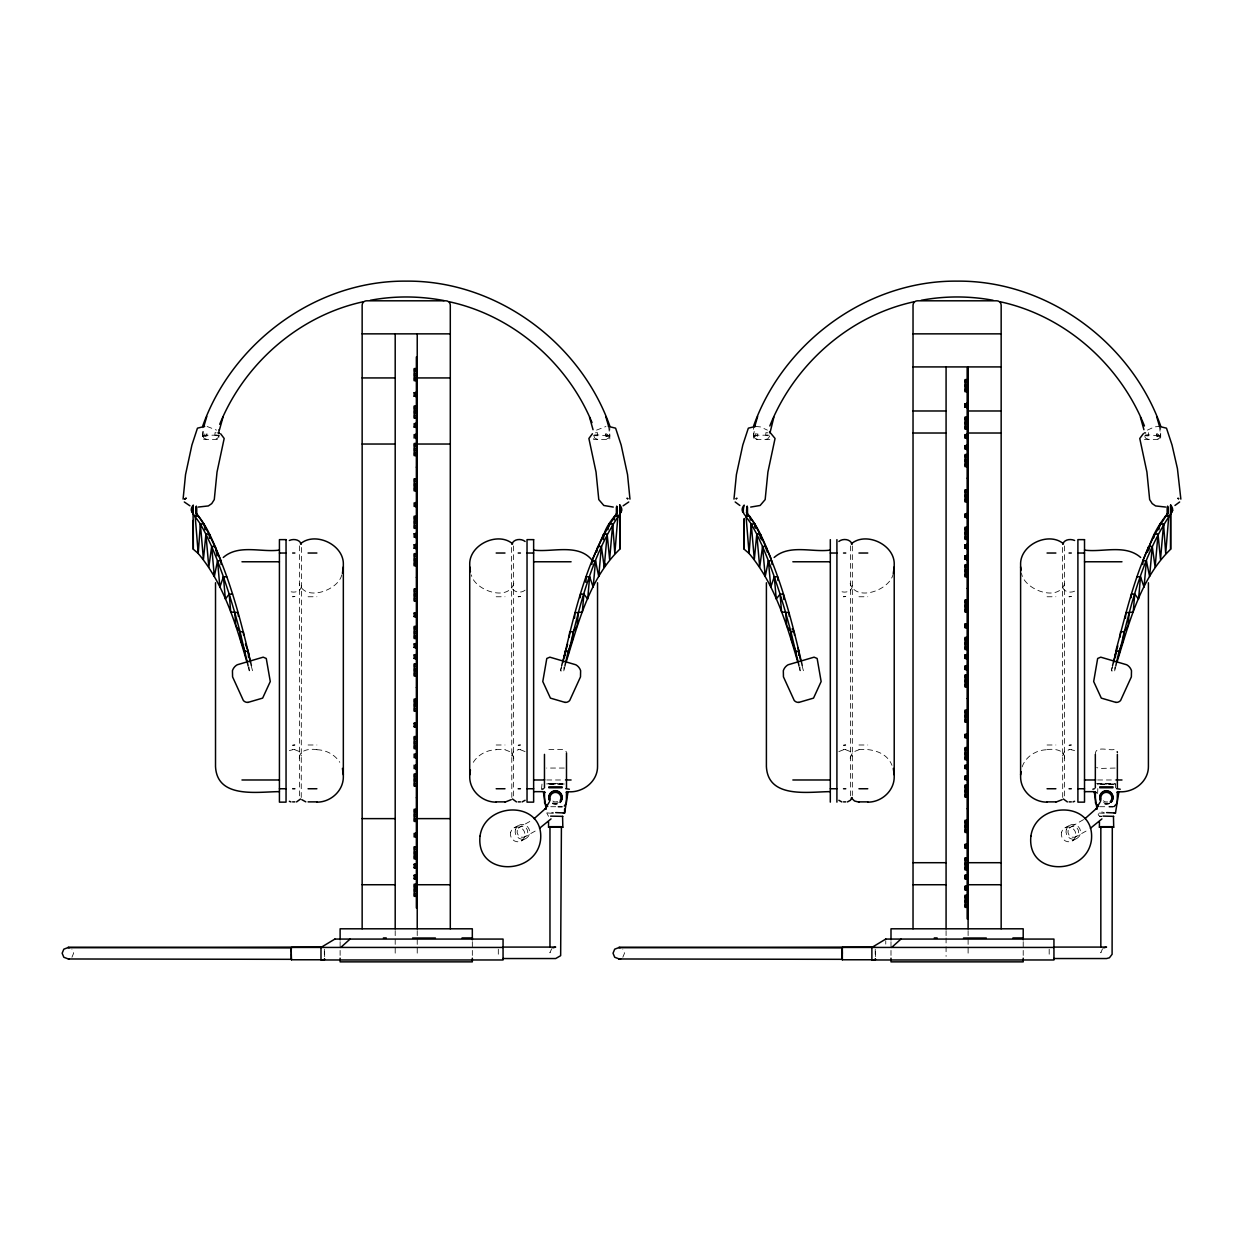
<?xml version="1.0" encoding="UTF-8"?>
<svg xmlns="http://www.w3.org/2000/svg" width="1243" height="1243" viewBox="0 0 1243 1243"><rect width="100%" height="100%" fill="white"/><g stroke="black" fill="none" stroke-linecap="round" stroke-linejoin="round"><path stroke-width="0.75" stroke-dasharray="5 3.75" d="M606.662 433.574L606.786 436.402M1157.544 433.574L1157.668 436.402M324.656 956.69L324.625 949.232M875.538 956.69L875.507 949.232M204.831 435.205L205.732 436.402L204.753 436.402L204.893 433.512L206.913 433.636L206.789 436.402M756.614 435.205L755.635 436.402L755.76 433.512L757.795 433.636L757.655 436.402M324.345 949.232L324.314 956.69M875.227 949.232L875.196 956.69M202.733 436.402L203.914 426.256M202.873 436.402L202.904 435.532M203.277 436.402L203.277 435.205M203.914 436.402L203.914 435.205M753.6 436.402L754.796 426.256M753.74 436.402L753.786 435.532M754.144 436.402L754.144 435.205M754.796 436.402L754.796 435.205M561.836 665.782L560.484 670.878L561.277 667.32L560.484 670.878L563.778 670.878L563.996 667.04M1112.718 665.782L1111.351 670.878L1112.159 667.32L1111.351 670.878L1114.66 670.878L1114.878 667.04M214.899 435.205L215.039 432.673L216.096 432.75M765.766 435.205L765.921 432.673L767.941 432.813M206.804 435.345L206.913 433.636M757.686 435.345L757.795 433.636M215.94 435.205L218.954 435.205L218.954 439.401L202.733 439.401L202.733 425.992M766.822 435.205L769.277 435.205M1145.005 435.78L1147.46 435.205M216.919 435.205L205.732 435.205M218.954 435.205L217.758 438.173L214.899 439.401M607.765 435.205L607.765 436.402L605.745 436.402L605.621 433.636L607.641 433.512L607.734 435.532M608.604 435.205L608.604 436.402M609.256 435.205L609.256 436.402M609.8 435.205L608.604 438.173L605.745 439.401M767.801 435.205L755.713 435.205M1158.647 435.205L1158.647 436.402L1156.627 436.402L1156.487 433.636L1158.523 433.512L1158.6 435.532M1159.486 435.205L1159.486 436.402M1160.139 435.205L1160.139 436.402M1160.682 435.205L1159.486 438.173L1156.627 439.401M299.563 545.832L299.563 795.924M301.459 585.717C301.381 591.699 293.861 593.424 289.339 591.171M299.268 758.137C299.47 749.28 310.408 748.768 316.887 749.576M301.241 797.478L301.459 545.91M513.81 583.635C507.983 601.892 474.904 590.549 471.299 574.887M511.603 756.039L513.53 751.595L518.207 749.747M513.499 795.924L513.499 545.832M850.445 545.832L850.445 795.924M852.341 585.717C852.216 592.289 843.096 593.874 838.854 590.161M850.134 758.137L852.714 752.201L858.96 749.747M1064.676 583.635C1058.446 602.373 1024.325 590.005 1021.513 573.38M1062.485 756.039L1064.412 751.595L1069.089 749.747M1064.381 795.924L1064.381 545.832M605.714 435.345L605.621 433.636M1156.596 435.345L1156.487 433.636M563.778 670.878L565.145 665.782M1114.66 670.878L1116.012 665.782M215.909 435.485L216.857 435.749M606.755 435.485C609.8 436.511 595.537 434.04 593.579 435.205L593.579 439.401L609.8 439.401L609.8 425.992M766.791 435.485L767.723 435.749M769.681 436.293L767.801 438.841L765.766 439.401M1157.637 435.485C1160.667 436.526 1146.932 434.025 1145.005 435.205M341.763 574.887C338.174 590.549 305.079 601.892 299.268 583.635M893.313 573.38C890.501 590.005 856.38 602.373 850.134 583.635M1022.166 766.869C1025.615 756.474 1036.351 749.871 1047.057 749.747M71.939 957.265L73.617 953.21L71.923 949.17M622.821 957.265L624.499 953.21L622.805 949.17M551.643 948.766L549.965 952.822L549.965 949.062M1102.51 948.766L1100.832 952.822L1100.832 949.062M473.272 762.316C478.198 754.548 487.038 749.902 496.175 749.747M525.09 590.161C520.848 593.874 511.728 592.289 511.603 585.717M838.854 751.595L843.531 749.747M1083.57 819.603L1070.627 827.061M596.547 430.125L605.931 426.504M1147.413 430.125L1154.374 426.924L1159.268 426.411M1147.46 435.78L1148.516 435.205L1148.361 432.673M529.798 821.483L519.745 827.061M535.174 831.085L525.105 836.679M1086.056 831.085L1075.972 836.679M514.043 827.822L518.782 825.321M521.33 840.921L526.069 838.419M1064.925 827.822L1069.664 825.321M1072.212 840.921L1076.935 838.419M289.339 750.586L292.649 749.747M1074.605 591.171C1070.083 593.424 1062.563 591.699 1062.485 585.717M541.528 789.072L542.01 783.774M548.551 816.356L546.765 812.969L553.384 812.611M1097.647 793.593L1097.957 783.82L1115.484 783.913L1115.484 789.725M1115.484 783.913L1097.647 783.913M1101.516 816.558C1095.269 815.781 1098.781 810.25 1104.25 812.611M1099.418 816.356L1101.516 816.138M564.291 768.05L546.656 768.05M1115.173 768.05L1099.744 768.454L1096.621 767.568M206.789 435.205L204.831 435.749M757.655 435.205L755.697 435.749M564.306 784.007L546.765 783.913L551.224 783.603M595.459 432.813L597.479 432.673L597.634 435.78L593.579 435.78M1145.642 435.78C1144.958 435.858 1150.769 435.703 1147.6 435.749M1096.544 783.51L1113.65 783.416M548.598 783.416L564.306 783.82M562.768 784.411L545.677 784.317M1113.65 784.411L1096.544 784.317M552.016 783.37L562.768 783.416M217.758 435.78L218.954 435.78M769.821 439.401L753.6 439.401L753.6 425.992M1144.461 439.401L1160.682 439.401L1160.682 425.992M308.078 596.764L316.887 596.764M496.175 596.764L504.984 596.764M858.96 596.764L867.769 596.764M1047.057 596.764L1055.866 596.764M247.932 665.782L249.284 670.878L252.578 670.878L251.226 665.782M798.798 665.782L800.15 670.878L803.46 670.878L802.108 665.782M308.078 744.992L316.887 744.992M496.175 744.992L504.984 744.992M858.96 744.992L867.769 744.992M1047.057 744.992L1055.866 744.992M548.862 749.436L563.219 749.529L566.342 751.673M292.649 749.56L294.855 749.576M496.175 749.576L504.984 749.576M518.207 749.56L520.413 749.56M843.531 749.576L845.737 749.576M858.96 749.576C871.638 748.441 887.005 752.264 891.992 765.362M1047.057 749.576C1053.536 748.768 1064.474 749.28 1064.676 758.137M1069.089 749.56L1071.295 749.576M546.749 779.982L563.607 779.982M1097.631 779.982L1116.354 779.982M550.758 806.723L556.413 806.723M1099.744 806.723L1107.295 806.723M1104.25 813.31L1097.647 812.969M553.384 813.31L546.765 812.969M755.558 426.411L760.436 426.924L767.397 430.125M1114.101 749.529C1109.378 750.943 1094.959 745.21 1095.332 754.377M1071.295 749.747L1074.605 750.586M845.737 749.747L850.398 751.595L852.341 756.039M520.413 749.747L525.09 751.595M504.984 749.747L511.215 752.201L513.81 758.137M316.887 749.747C326.039 749.902 334.864 754.548 339.79 762.316M294.855 749.747L299.532 751.595L301.459 756.039M1148.516 439.401L1145.642 438.173L1144.601 436.293M757.655 439.401L754.796 438.173L753.6 435.205M597.634 439.401L594.76 438.173L593.579 435.205M206.789 439.401L203.914 438.173L202.733 435.205M207.13 426.504L216.531 430.125M800.15 670.878L799.948 667.04M249.284 670.878L249.066 667.04M1159.486 426.256L1160.682 436.402M608.604 426.256L609.8 436.402M1062.703 797.478L1062.485 545.91M511.821 797.478L511.603 545.91M596.578 435.205C599.25 436.744 594.822 434.879 594.76 435.78M1049.185 949.217L1049.185 956.395M1023.207 941.666L1023.207 956.349M968.111 930.65L968.111 956.349M946.078 930.65L946.078 936.15M946.078 937.983L946.078 956.349M890.998 941.666L890.998 956.349M885.762 940.733L885.762 944.09M852.341 545.91L852.341 795.489M498.303 949.217L498.303 956.395M472.324 941.666L472.324 956.349M417.228 930.65L417.228 956.349M395.196 930.65L395.196 956.349M340.116 941.666L340.116 956.349M1109.657 802.931A6.603 6.557 0 0 1 1103.054 802.931M1107.435 801.828A4.18 4.149 0 0 1 1103.396 800.756M1109.657 803.491A6.603 6.557 0 0 1 1103.054 803.491M1107.777 803.087A5.516 5.469 4.6 0 1 1103.598 802.543M557.19 803.584A6.603 6.557 0 0 1 552.172 802.931M557.563 801.409A4.18 4.149 0 0 1 551.426 798.892M557.19 804.143A6.603 6.557 0 0 1 552.172 803.491M558.231 802.543A5.516 5.469 4.6 0 1 551.581 801.673M294.855 596.531L292.649 596.764L294.855 596.531M520.413 596.531L518.207 596.764L520.413 596.531M845.737 596.531L843.531 596.764L845.737 596.531M1071.295 596.531L1069.089 596.764L1071.295 596.531M294.855 744.992L292.649 745.225L294.855 744.992M520.413 744.992L518.207 745.225L520.413 744.992M845.737 744.992L843.531 745.225L845.737 744.992M1071.295 744.992L1069.089 745.225L1071.295 744.992M1066.261 829.718A7.489 7.225 62.1 0 0 1075.179 839.103A7.489 7.225 62.1 0 0 1078.442 826.781A7.489 7.225 62.1 0 0 1066.261 829.718M1061.538 832.235A7.489 7.225 62.1 0 0 1070.456 841.62A7.489 7.225 62.1 0 0 1073.719 829.283A7.489 7.225 62.1 0 0 1061.538 832.235M1068.125 830.293A5.516 5.314 62.1 0 0 1074.682 837.192A5.516 5.314 62.1 0 0 1077.091 828.133A5.516 5.314 62.1 0 0 1068.125 830.293M515.394 829.718A7.489 7.225 62.1 0 0 524.313 839.103A7.489 7.225 62.1 0 0 527.576 826.781A7.489 7.225 62.1 0 0 515.394 829.718M510.655 832.235A7.489 7.225 62.1 0 0 519.574 841.62A7.489 7.225 62.1 0 0 522.837 829.283A7.489 7.225 62.1 0 0 510.655 832.235M517.259 830.293A5.516 5.314 62.1 0 0 523.8 837.192A5.516 5.314 62.1 0 0 526.209 828.133A5.516 5.314 62.1 0 0 517.259 830.293"/><path stroke-width="1.5" d="M291.266 951.998L291.266 959.332L68.365 958.975L63.828 957.265L62.15 953.226L63.828 949.17L68.349 947.461L321.921 947.088M841.962 953.63L842.334 947.43L1053.94 947.43M842.132 951.998L842.148 959.332L619.247 958.975L614.71 957.265L613.032 953.226L614.695 949.17L619.232 947.461L874.715 947.088M616.652 515.472L616.714 506.103A8.95 2.843 73.4 0 1 617.336 510.78L617.243 512.256M619.76 549.235L619.76 505.093L619.76 549.235C589.213 578.958 578.337 622.898 566.047 662.379M1167.534 515.472L1167.597 506.103A8.95 2.843 73.4 0 1 1168.218 510.78L1168.109 512.256M1170.626 549.235L1170.626 505.093L1170.626 549.235C1140.095 578.958 1129.219 622.898 1116.913 662.379M291.08 952.154L291.452 947.43L503.058 947.43M291.111 950.771L291.266 947.896L67.868 947.492L69.359 947.679M841.977 950.771L842.148 947.896L618.75 947.492L620.241 947.679M564.508 657.423L564.819 651.643M1115.391 657.423L1115.592 653.569M183.094 499.127L185.533 474.64L191.904 445.056L197.451 428.167L204.675 426.411M733.976 499.127L736.4 474.64L742.786 445.056L748.333 428.167L755.558 426.411M192.525 512.256A9.835 3.107 -73.4 0 0 193.318 514.089L200.372 523.971L198.227 553.477C224.16 584.381 235.859 624.359 247.015 662.379M562.737 662.379C574.872 611.572 586.727 557.952 616.45 514.089A9.835 3.107 73.4 0 0 617.243 512.256M567.849 655.589C579.176 607.004 591.357 555.916 619.76 514.089A9.835 3.107 73.4 0 0 620.552 512.256M743.392 512.256A9.835 3.107 -73.4 0 0 744.184 514.089L751.254 523.971L749.109 553.477C775.026 584.381 786.741 624.359 797.897 662.379M1115.608 652.963L1113.619 662.379M1115.701 651.643L1115.732 651.285C1128.458 604.362 1139.225 554.596 1167.332 514.089A9.835 3.107 73.4 0 0 1168.109 512.256M1118.731 655.589C1130.042 607.004 1142.239 555.916 1170.626 514.089A9.835 3.107 73.4 0 0 1171.419 512.256M569.31 637.022L569.714 631.739L573.023 631.739L577.187 625.959L578.29 612.566L582.33 612.038L583.868 594.123L580.559 594.123L580.248 597.712M573.023 631.739L572.339 640.533L568.16 651.285L564.975 665.533M603.166 538.172C604.378 528.772 611.074 520.397 617.056 513.235M1120.192 637.022L1120.596 631.739L1123.905 631.739L1128.069 625.959L1129.172 612.566L1133.212 612.038L1134.735 594.123L1131.441 594.123L1131.13 597.712M1123.905 631.739L1123.221 640.533L1119.042 651.285L1115.857 665.533M1148.33 550.369C1151.406 536.929 1159.051 523.878 1167.923 513.235M291.561 958.943L291.452 959.767L324.485 959.767L324.594 958.943M875.46 958.943L875.367 959.767L842.334 959.767L842.132 955.199M574.515 618.299L574.825 614.477M614.291 519.869L614.601 516.14L617.911 516.14L614.834 553.477L612.69 523.971L609.381 523.971M1125.397 618.299L1125.863 612.566L1129.172 612.566M612.69 523.971L609.629 559.49L607.159 534.148L603.849 534.148L603.368 539.648M1160.263 523.971L1163.572 523.971L1160.511 559.49L1158.025 534.148L1154.731 534.148M585.857 582.33L586.339 576.768L589.648 576.768L593.191 587.1L595.521 560.779L592.212 560.779L591.886 564.54M589.648 576.768L587.69 599.033L583.868 594.123M1137.221 576.768L1140.515 576.768L1138.572 599.033L1134.735 594.123M595.521 560.779L598.722 576.426L601.394 546.5L598.085 546.5M601.394 546.5L604.238 567.181L607.159 534.148M1142.768 564.54L1143.094 560.779L1146.403 560.779L1149.604 576.426L1152.277 546.5L1148.967 546.5L1148.641 550.229M1146.403 560.779L1144.057 587.1L1140.515 576.768M1158.025 534.148L1155.12 567.181L1152.277 546.5M200.372 523.971L205.918 534.148L203.432 559.49L200.372 523.971L203.681 523.971C227.531 567.989 240.148 617.056 251.397 665.533M751.254 523.971L756.785 534.148L754.315 559.49L751.254 523.971L754.563 523.971C778.413 567.989 791.03 617.056 802.263 665.533M620.537 512.256L620.645 510.78A8.95 2.843 73.4 0 0 620.024 506.103M1171.419 512.256L1171.527 510.78A8.95 2.843 73.4 0 0 1170.906 506.103M769.961 432.952L773.876 417.166M205.918 534.148L211.667 546.5L208.824 567.181L205.918 534.148L209.212 534.148L209.539 537.815M342.431 573.38L343.332 566.87M469.73 774.886L470.413 770.007M756.785 534.148L762.549 546.5L759.706 567.181L756.785 534.148L760.094 534.148L760.421 537.815M893.313 573.38L894.214 566.87M1020.612 774.886L1021.062 771.639M566.264 792.381L567.896 792.63L564.602 812.969L563.405 813.14M1114.287 813.14L1115.484 812.969L1118.778 792.63L1117.131 792.381M219.498 429.705L222.994 417.166M607.936 529.751L608.977 524.142M604.238 567.181L604.937 563.436M1158.818 529.751L1159.859 524.142M602.777 537.97L603.476 534.304L591.917 560.919M598.722 576.426L599.421 572.759M1153.644 537.97L1154.343 534.304M596.671 552.156L597.743 546.64M1147.553 552.156L1148.625 546.64L1142.799 560.919M213.641 572.759L214.34 576.426L217.541 560.779L211.667 546.5L214.977 546.5M764.523 572.759L765.222 576.426L768.423 560.779L762.549 546.5L765.843 546.5M561.665 665.533L567.631 644.123M1112.547 665.533L1117.814 645.909M203.914 426.256L206.789 416.467M754.796 426.256L757.655 416.467M1172.6 510.5L1171.729 512.613M842.334 959.767L842.334 947.43M192.525 512.256L192.416 510.78A8.95 2.843 -73.4 0 1 193.038 506.103L193.302 505.093A9.136 6.65 -19.2 0 0 191.344 510.5L192.199 512.613M564.54 655.589L566.031 650.571M217.541 560.779L223.414 576.768L219.871 587.1L217.541 560.779L220.85 560.779L221.176 564.54M768.423 560.779L774.296 576.768L770.753 587.1L768.423 560.779L771.717 560.779L772.058 564.54M549.235 802.108L544.962 809.333L545.832 808.214L534.133 818.671M1100.117 802.108L1095.844 809.333L1096.714 808.214L1085.015 818.671M202.733 425.992C232.534 342.043 316.545 280.25 406.259 281.136C495.973 280.25 579.999 342.043 609.8 425.992M753.6 425.992C783.416 342.043 867.428 280.25 957.141 281.136C1046.855 280.25 1130.866 342.043 1160.682 425.992M511.821 544.279C513.468 538.887 521.205 538.235 525.09 541.466M852.123 797.478L850.398 800.29L847.446 801.921M1062.703 544.279C1064.148 539.353 1070.518 538.623 1074.605 540.472M219.716 424.314C244.281 363.655 298.957 315.675 363.205 301.769M769.821 425.992C794.246 364.619 849.171 315.769 914.087 301.769M620.863 512.613L621.718 510.5A9.136 6.65 19.2 0 0 619.76 505.093M628.756 501.986L623.147 505.808M1179.638 501.986L1174.961 505.466M232.503 594.123L229.194 594.123L225.371 599.033L223.414 576.768L226.723 576.768M783.836 599.499L783.385 594.123L780.076 594.123L776.254 599.033L774.296 576.768L777.605 576.768L777.932 580.465M300.449 543.812C314.992 531.227 344.218 544.62 343.332 564.773L343.332 776.984C343.332 790.936 330.545 802.279 316.887 802.139M300.573 798.985L296.564 801.921M851.315 543.812C865.874 531.227 895.1 544.62 894.214 564.773L894.214 776.984C894.214 790.936 881.427 802.279 867.769 802.139M592.414 433.76L588.887 438.468L596.034 472.045L598.784 499.593L603.818 505.481L613.265 507.066M1143.296 433.76L1139.769 438.468L1146.916 472.045L1149.651 499.593L1152.199 503.601L1155.586 505.932L1165.608 507.051M551.037 818.904L539.54 828.273M1101.919 818.904L1090.422 828.273M340.8 947.43L350.075 939.071M891.682 947.43L900.957 939.071M564.291 806.054L566.342 803.056L566.497 791.573M223.274 557.47C238.687 543.952 261.17 552.591 279.426 550.105M774.156 557.47C789.554 543.952 812.052 552.591 830.308 550.105M838.854 541.466C842.738 538.235 850.476 538.887 852.123 544.279M511.215 799.684L504.984 802.139M525.09 800.29L522.122 801.921M1062.097 799.684L1055.866 802.139M736.244 498.723L736.959 498.241L736.136 498.738M1114.101 806.552L1117.224 803.056L1117.364 791.573M552.824 947.865L555.683 947.088L502.84 947.088M1103.706 947.865L1106.565 947.088L1053.707 947.088M289.339 540.472C293.426 538.623 299.796 539.353 301.241 544.279M1073.004 801.921L1074.605 801.284M546.174 809.271L543.486 792.63L545.118 792.381M569.372 789.227L565.705 788.668M562.582 816.418L562.83 827.232L560.733 827.434M548.551 821.794L548.551 827.232L562.83 827.232M1097.056 809.271L1094.353 792.63L1096 792.381M1120.238 789.227L1116.587 788.668M1113.464 816.418L1113.697 827.232L1111.615 827.434M1099.418 821.794L1099.418 827.232L1113.697 827.232M247.978 702.404L262.646 698.115L270.275 681.537L266.266 658.464L263.19 657.174L237.242 664.772A10.364 10.364 0 0 0 232.441 670.676L232.581 676.876L243.348 700.477A5.671 5.671 0 0 0 247.978 702.388M798.861 702.404L813.528 698.115L821.141 681.537L817.148 658.464L814.072 657.174L788.109 664.772A10.364 10.364 0 0 0 783.323 670.676L783.447 676.876L794.23 700.477A5.671 5.671 0 0 0 798.861 702.388M370.29 300.309C394.606 295.694 419.73 295.943 444.015 300.588M921.172 300.309C944.882 295.85 969.4 295.85 993.11 300.309M416.358 392.71L414.152 392.71L414.152 396.237L415.69 396.035M415.69 423.77L414.152 423.568L414.152 427.095L415.69 426.893M967.225 403.726L965.034 403.726L965.034 407.253L966.572 407.051M415.69 506.212L414.152 506.414L414.152 502.887L415.69 503.089M966.572 437.909L965.034 438.111L965.034 434.584L966.572 434.786M966.572 448.925L965.034 449.127L965.034 445.6L967.225 445.6M415.69 537.054L414.152 537.271L414.152 533.744L416.358 533.744M416.358 544.76L414.152 544.76L414.152 548.287L415.69 548.085M966.572 517.228L965.034 517.43L965.034 513.903L967.225 513.903M416.358 613.063L414.152 613.063L414.152 616.59L415.69 616.388M967.225 544.76L965.034 544.76L965.034 548.287L966.572 548.085M967.225 555.776L965.034 555.776L965.034 559.303L966.572 559.101M416.358 643.921L414.152 643.921L414.152 647.448L415.69 647.23M416.358 654.937L414.152 654.937L414.152 658.464L415.69 658.262M967.225 624.079L965.034 624.079L965.034 627.606L966.572 627.404M416.358 723.24L414.152 723.24L414.152 726.767L415.69 726.565M967.225 654.937L965.034 654.937L965.034 658.464L966.572 658.262M966.572 666.155L965.034 665.953L965.034 669.48L966.572 669.278M415.69 768.423L414.152 768.64L414.152 765.113M415.69 836.741L414.152 836.943L414.152 833.416L416.358 833.416M966.572 768.423L965.034 768.64L965.034 765.113L966.572 765.315M966.572 779.454L965.034 779.656L965.034 776.129L967.225 776.129M416.358 864.273L414.152 864.273L414.152 867.785L415.69 867.583M416.358 875.29L414.152 875.29L414.152 878.817L415.69 878.599M69.375 958.741L68.365 958.912M967.225 844.432L965.034 844.432L965.034 847.959L966.572 847.757M967.225 875.29L965.034 875.29L965.034 878.817L966.572 878.599M967.225 886.306L965.034 886.306L965.034 889.833L966.572 889.631M620.257 958.741L618.765 958.943L620.677 958.897M543.424 788.792L542.01 789.227M1094.306 788.792L1092.877 789.227M1144.321 432.952L1145.502 432.875M550.633 816.138L562.83 816.356M1102.992 816.092L1113.697 816.356M362.148 333.854L450.292 333.854M913.03 333.854L1001.159 333.854M417.228 357.021L416.358 357.021L416.358 907.903L417.228 907.903M913.03 366.918L1001.159 366.918M968.111 368.037L967.225 368.037L967.225 918.919L968.111 918.919M416.358 368.581L414.152 368.581L414.152 380.7L416.358 380.7M416.358 369.124L414.587 369.124L414.587 371.346L416.358 371.346M416.358 373.537L414.587 373.537L414.587 375.759L416.358 375.759M362.148 377.934L395.196 377.934M416.358 377.934L414.587 377.934L414.587 380.172L416.358 380.172M417.228 377.934L450.292 377.934M967.225 379.612L965.034 379.612L965.034 391.731L967.225 391.731M967.225 380.14L965.469 380.14L965.469 382.362L967.225 382.362M967.225 384.553L965.469 384.553L965.469 386.775L967.225 386.775M967.225 388.966L965.469 388.966L965.469 391.188L967.225 391.188M414.152 396.237L416.358 396.237M965.003 404.581L965.003 406.508M416.358 406.041L414.152 406.041L414.152 418.161L416.358 418.161M416.358 406.585L414.587 406.585L414.587 408.807L416.358 408.807M965.034 407.253L967.225 407.253M416.358 410.998L414.587 410.998L414.587 413.22L416.358 413.22M913.03 410.982L946.078 410.982M968.111 410.982L1001.159 410.982M416.358 415.395L414.587 415.395L414.587 417.632L416.358 417.632M967.225 417.058L965.034 417.058L965.034 429.177L967.225 429.177M967.225 417.601L965.469 417.601L965.469 419.823L967.225 419.823M967.225 422.014L965.469 422.014L965.469 424.236L967.225 424.236M967.225 426.411L965.469 426.411L965.469 428.649L967.225 428.649M414.152 427.095L416.358 427.095M913.03 433.015L946.078 433.015M968.111 433.015L1001.159 433.015M965.003 435.128L965.112 437.754M416.358 443.502L414.152 443.502L414.152 455.622L416.358 455.622M362.148 444.031L395.196 444.031M416.358 444.046L414.587 444.046L414.587 446.268L416.358 446.268M417.228 444.031L450.292 444.031M965.003 445.957L965.112 448.583M416.358 448.459L414.587 448.459L414.587 450.681L416.358 450.681M416.358 452.856L414.587 452.856L414.587 455.093L416.358 455.093M967.225 454.518L965.034 454.518L965.034 466.638L967.225 466.638M967.225 455.062L965.469 455.062L965.469 457.284L967.225 457.284M967.225 459.475L965.469 459.475L965.469 461.697L967.225 461.697M967.225 463.872L965.469 463.872L965.469 466.109L967.225 466.109M416.358 467.197L417.228 467.197M967.225 478.213L968.111 478.213M416.358 478.757L414.152 478.757L414.152 490.876L416.358 490.876M416.358 479.301L414.587 479.301L414.587 481.523L416.358 481.523M416.358 483.713L414.587 483.713L414.587 485.935L416.358 485.935M416.358 488.111L414.587 488.111L414.587 490.348L416.358 490.348M967.225 489.773L965.034 489.773L965.034 501.892L967.225 501.892M967.225 490.317L965.469 490.317L965.469 492.539L967.225 492.539M967.225 494.73L965.469 494.73L965.469 496.951L967.225 496.951M967.225 499.127L965.469 499.127L965.469 501.364L967.225 501.364M965.003 514.353L965.112 516.886M203.681 523.971L198.46 516.14L195.167 516.14L198.227 553.477L193.302 549.235L193.038 506.103M754.563 523.971L749.343 516.14L746.033 516.14L749.109 553.477L744.184 549.235L743.998 519.232M1165.483 516.14L1168.777 516.14L1165.701 553.477L1163.572 523.971M416.358 516.218L414.152 516.218L414.152 528.337L416.358 528.337M416.358 516.762L414.587 516.762L414.587 518.984L416.358 518.984M416.358 521.174L414.587 521.174L414.587 523.396L416.358 523.396M416.358 525.571L414.587 525.571L414.587 527.809L416.358 527.809M967.225 527.234L965.034 527.234L965.034 539.353L967.225 539.353M967.225 527.778L965.469 527.778L965.469 530L967.225 530M967.225 532.19L965.469 532.19L965.469 534.412L967.225 534.412M967.225 536.588L965.469 536.588L965.469 538.825L967.225 538.825M965.003 545.335L965.112 547.837M414.152 548.287L416.358 548.287M965.034 548.287L967.225 548.287M533.635 550.105C552.638 552.607 579.456 542.616 592.942 561.37M1084.517 550.105C1102.774 552.591 1125.257 543.952 1140.67 557.47M279.426 553.026L286.045 553.026M292.649 553.026L294.855 553.026M308.078 553.026L316.887 553.026M496.175 553.026L504.984 553.026M518.207 553.026L520.413 553.026M527.032 553.026L533.635 553.026M830.308 553.026L836.912 553.026M843.531 553.026L845.737 553.026M858.96 553.026L867.769 553.026M1047.057 553.026L1055.866 553.026M1069.089 553.026L1071.295 553.026M1077.899 553.026L1084.517 553.026M416.358 553.679L414.152 553.679L414.152 565.798L416.358 565.798M416.358 554.223L414.587 554.223L414.587 556.444L416.358 556.444M965.003 556.165L965.112 558.713M416.358 558.635L414.587 558.635L414.587 560.857L416.358 560.857M965.034 559.303L967.225 559.303M241.965 561.774L279.426 561.774M533.635 561.774L571.096 561.774M792.848 561.774L830.308 561.774M1084.517 561.774L1121.978 561.774M416.358 563.032L414.587 563.032L414.587 565.254L416.358 565.254M967.225 564.695L965.034 564.695L965.034 576.814L967.225 576.814M967.225 565.239L965.469 565.239L965.469 567.461L967.225 567.461M967.225 569.651L965.469 569.651L965.469 571.873L967.225 571.873M967.225 574.048L965.469 574.048L965.469 576.286L967.225 576.286M416.358 577.374L417.228 577.374M967.225 588.39L968.111 588.39M416.358 588.933L414.152 588.933L414.152 601.053L416.358 601.053M416.358 589.477L414.587 589.477L414.587 591.699L416.358 591.699M416.358 593.89L414.587 593.89L414.587 596.112L416.358 596.112M416.358 598.287L414.587 598.287L414.587 600.524L416.358 600.524M967.225 599.949L965.034 599.949L965.034 612.069L967.225 612.069M967.225 600.493L965.469 600.493L965.469 602.715L967.225 602.715M967.225 604.906L965.469 604.906L965.469 607.128L967.225 607.128M967.225 609.303L965.469 609.303L965.469 611.54L967.225 611.54M223.414 576.768L229.194 594.123L230.732 612.038L238.081 612.566L238.392 616.388M574.981 612.566L578.29 612.566M774.296 576.768L780.076 594.123L781.598 612.038L788.963 612.566L789.274 616.388M414.152 616.59L416.358 616.59M965.003 624.421L965.112 626.86M416.358 626.394L414.152 626.394L414.152 638.514L416.358 638.514M416.358 626.938L414.587 626.938L414.587 629.16L416.358 629.16M965.034 627.606L967.225 627.606M416.358 631.351L414.587 631.351L414.587 633.573L416.358 633.573M229.194 594.123L234.772 612.566L235.875 625.959L240.039 631.739L243.348 631.739L243.628 635.251M780.076 594.123L785.654 612.566L786.757 625.959L790.921 631.739L794.23 631.739L794.495 635.251M416.358 635.748L414.587 635.748L414.587 637.97L416.358 637.97M967.225 637.41L965.034 637.41L965.034 649.53L967.225 649.53M967.225 637.954L965.469 637.954L965.469 640.176L967.225 640.176M967.225 642.367L965.469 642.367L965.469 644.589L967.225 644.589M967.225 646.764L965.469 646.764L965.469 649.001L967.225 649.001M414.152 647.448L416.358 647.448M234.772 612.566L240.039 631.739L240.722 640.533L244.902 651.285L248.212 651.285L250.325 662.379M564.85 651.285L568.16 651.285M785.654 612.566L790.921 631.739L791.605 640.533L795.784 651.285L799.094 651.285L799.404 655.589L798.41 652.249M1115.732 651.285L1119.042 651.285M965.003 655.465L965.112 658.122M414.152 658.464L416.358 658.464M965.034 658.464L967.225 658.464M416.358 663.855L414.152 663.855L414.152 675.974L416.358 675.974M416.358 664.399L414.587 664.399L414.587 666.621L416.358 666.621M965.003 666.295L965.112 668.905M416.358 668.812L414.587 668.812L414.587 671.034L416.358 671.034M965.034 669.48L967.225 669.48M416.358 673.209L414.587 673.209L414.587 675.431L416.358 675.431M967.225 674.871L965.034 674.871L965.034 686.991L967.225 686.991M967.225 675.415L965.469 675.415L965.469 677.637L967.225 677.637M967.225 679.828L965.469 679.828L965.469 682.05L967.225 682.05M967.225 684.225L965.469 684.225L965.469 686.447L967.225 686.447M416.358 687.55L417.228 687.55M967.225 698.566L968.111 698.566M416.358 699.11L414.152 699.11L414.152 711.229L416.358 711.229M416.358 699.654L414.587 699.654L414.587 701.875L416.358 701.875M416.358 704.066L414.587 704.066L414.587 706.288L416.358 706.288M416.358 708.463L414.587 708.463L414.587 710.685L416.358 710.685M967.225 710.126L965.034 710.126L965.034 722.245L967.225 722.245M967.225 710.67L965.469 710.67L965.469 712.892L967.225 712.892M967.225 715.082L965.469 715.082L965.469 717.304L967.225 717.304M967.225 719.479L965.469 719.479L965.469 721.717L967.225 721.717M414.152 726.767L416.358 726.767M416.358 736.571L414.152 736.571L414.152 748.69L416.358 748.69M416.358 737.115L414.587 737.115L414.587 739.336L416.358 739.336M965.003 737.239L965.112 734.597M967.225 737.783L965.034 737.783L965.034 734.256L966.572 734.458M416.358 741.527L414.587 741.527L414.587 743.749L416.358 743.749M416.358 745.924L414.587 745.924L414.587 748.146L416.358 748.146M967.225 747.587L965.034 747.587L965.034 759.706L967.225 759.706M967.225 748.131L965.469 748.131L965.469 750.352L967.225 750.352M967.225 752.543L965.469 752.543L965.469 754.765L967.225 754.765M967.225 756.94L965.469 756.94L965.469 759.178L967.225 759.178M416.358 757.624L414.152 757.624L414.152 754.097L415.69 754.299M965.003 765.657L965.112 768.283M416.358 774.032L414.152 774.032L414.152 786.151L416.358 786.151M416.358 774.575L414.587 774.575L414.587 776.797L416.358 776.797M965.112 776.642L965.003 779.081M416.358 778.973L414.587 778.973L414.587 781.21L416.358 781.21M241.965 779.982L279.426 779.982M533.635 779.982L544.869 779.982M565.472 779.982L571.096 779.982M792.848 779.982L830.308 779.982M1084.517 779.982L1095.751 779.982M1116.354 779.982L1121.978 779.982M416.358 783.385L414.587 783.385L414.587 785.607L416.358 785.607M967.225 785.048L965.034 785.048L965.034 797.167L967.225 797.167M967.225 785.592L965.469 785.592L965.469 787.813L967.225 787.813M548.862 786.835L562.085 786.835M1099.744 786.835L1112.967 786.835M548.862 787.767L562.085 787.767M1099.744 787.767L1112.967 787.767M279.426 788.746L286.045 788.746M292.649 788.746L294.855 788.746M308.078 788.746L316.887 788.746M496.175 788.746L504.984 788.746M518.207 788.746L520.413 788.746M527.032 788.746L533.635 788.746M830.308 788.746L836.912 788.746M843.531 788.746L845.737 788.746M858.96 788.746L867.769 788.746M1047.057 788.746L1055.866 788.746M1069.089 788.746L1071.295 788.746M1077.899 788.746L1084.517 788.746M967.225 790.004L965.469 790.004L965.469 792.226L967.225 792.226M279.426 791.651C258.156 791.636 217.059 799.218 215.521 766.511L215.521 582.765M533.635 791.651L543.005 791.651M567.352 791.651C582.159 793.345 597.603 782.033 597.541 766.511L597.541 582.765M830.308 791.651C809.022 791.636 767.941 799.218 766.403 766.511L766.403 582.765M1084.517 791.651L1093.871 791.651M1118.234 791.651C1133.041 793.345 1148.485 782.033 1148.408 766.511L1148.408 582.765M967.225 794.401L965.469 794.401L965.469 796.623L967.225 796.623M416.358 797.726L417.228 797.726M292.649 801.875L294.855 801.875M308.078 801.875L316.887 801.875M496.175 801.875L504.984 801.875M518.207 801.875L520.413 801.875M843.531 801.875L845.737 801.875M858.96 801.875L867.769 801.875M1047.057 801.875L1055.866 801.875M1069.089 801.875L1071.295 801.875M558.309 806.723L562.085 806.723M1109.191 806.723L1112.967 806.723M967.225 808.742L968.111 808.742M416.358 809.286L414.152 809.286L414.152 821.405L416.358 821.405M416.358 809.83L414.587 809.83L414.587 812.052L416.358 812.052M416.358 814.243L414.587 814.243L414.587 816.465L416.358 816.465M362.148 818.624L395.196 818.624M416.358 818.64L414.587 818.64L414.587 820.862L416.358 820.862M417.228 818.624L450.292 818.624M967.225 820.302L965.034 820.302L965.034 832.422L967.225 832.422M967.225 820.846L965.469 820.846L965.469 823.068L967.225 823.068M967.225 825.259L965.469 825.259L965.469 827.481L967.225 827.481M1101.034 826.688L1112.299 826.688L1112.097 954.298L1109.424 957.778L1106.565 958.539L1053.707 958.539M967.225 829.656L965.469 829.656L965.469 831.893L967.225 831.893M965.003 845.069L965.112 847.431M416.358 846.747L414.152 846.747L414.152 858.866L416.358 858.866M416.358 847.291L414.587 847.291L414.587 849.513L416.358 849.513M965.034 847.959L967.225 847.959M416.358 851.704L414.587 851.704L414.587 853.925L416.358 853.925M416.358 856.101L414.587 856.101L414.587 858.323L416.358 858.323M967.225 857.763L965.034 857.763L965.034 869.882L967.225 869.882M967.225 858.307L965.469 858.307L965.469 860.529L967.225 860.529M913.03 862.704L946.078 862.704M967.225 862.72L965.469 862.72L965.469 864.942L967.225 864.942M968.111 862.704L1001.159 862.704M967.225 867.117L965.469 867.117L965.469 869.339L967.225 869.339M414.152 867.785L416.358 867.785M965.112 876.299L965.112 878.273M414.152 878.817L416.358 878.817M965.034 878.817L967.225 878.817M416.358 884.208L414.152 884.208L414.152 896.327L416.358 896.327M362.148 884.736L395.196 884.736M416.358 884.752L414.587 884.752L414.587 886.974L416.358 886.974M417.228 884.736L450.292 884.736M913.03 884.736L946.078 884.736M968.111 884.736L1001.159 884.736M965.003 886.694L965.112 889.258M416.358 889.149L414.587 889.149L414.587 891.386L416.358 891.386M965.034 889.833L967.225 889.833M416.358 893.562L414.587 893.562L414.587 895.783L416.358 895.783M967.225 895.224L965.034 895.224L965.034 907.343L967.225 907.343M967.225 895.768L965.469 895.768L965.469 897.99L967.225 897.99M967.225 900.181L965.469 900.181L965.469 902.402L967.225 902.402M967.225 904.578L965.469 904.578L965.469 906.8L967.225 906.8M383.388 937.937L386.262 937.937M412.614 938.014L435.423 938.014M462.039 937.937L472.48 937.937M934.27 937.937L937.144 937.937M963.496 938.014L986.289 938.014M1012.905 937.937L1023.362 937.937M502.825 958.539L555.683 958.539L560.655 955.681L561.416 826.688L549.965 826.688L549.965 946.98M1106.565 812.596L1115.484 812.969M555.683 812.596L564.602 812.969L564.602 809.084M198.321 507.051L208.358 505.932L211.745 503.601L214.278 499.593L217.028 472.045L224.175 438.468L220.648 433.76M1101.516 827.434L1099.418 827.232M217.898 432.875L219.079 432.952M1096 792.879L1094.353 792.63M549.499 827.372L548.551 827.232M1159.268 426.411L1166.493 428.167L1172.04 445.056L1177.432 468.611L1180.85 499.127M608.386 426.411L615.611 428.167L621.158 445.056L627.544 474.64L629.968 499.127M1047.057 802.139C1033.399 802.279 1020.612 790.936 1020.612 776.984L1020.612 564.773C1019.726 544.62 1048.937 531.227 1063.495 543.812M858.96 802.139L854.547 801.005L851.315 797.944M496.175 802.139C482.517 802.279 469.73 790.936 469.73 776.984L469.73 564.773C468.844 544.62 498.07 531.227 512.629 543.812M965.034 403.726L966.572 403.944M414.152 392.71L415.69 392.928M415.69 434.786L414.152 434.584L414.152 438.111M965.034 544.76L966.572 544.962M965.034 555.776L966.572 555.978M414.152 533.744L415.69 533.946M414.152 544.76L415.69 544.962M965.034 624.079L966.572 624.281M965.034 654.937L966.572 655.139M414.152 613.063L415.69 613.265M414.152 643.921L415.69 644.123M414.152 654.937L415.69 655.139M965.034 776.129L966.572 776.331M414.152 723.24L415.69 723.442M965.034 844.432L966.572 844.634M965.034 875.29L966.572 875.492M965.034 886.306L966.572 886.508M414.152 864.273L415.69 864.475M414.152 875.29L415.69 875.492M750.679 507.066L760.126 505.481L765.16 499.593L767.91 472.045L775.057 438.468L769.526 431.803M1000.195 301.769C1065.111 315.769 1120.036 364.619 1144.461 425.992M449.313 301.769C512.908 315.567 567.305 362.692 592.025 422.62M1115.965 702.404L1101.298 698.115L1093.669 681.537L1097.662 658.464L1100.754 657.174L1126.702 664.772A10.364 10.364 0 0 1 1131.487 670.676L1131.363 676.876L1120.596 700.477A5.671 5.671 0 0 1 1115.965 702.388M565.083 702.404L550.416 698.115L542.787 681.537L546.796 658.464L549.872 657.174L575.82 664.772A10.364 10.364 0 0 1 580.621 670.676L580.497 676.876L569.714 700.477A5.671 5.671 0 0 1 565.083 702.388M189.915 505.808L184.306 501.986M1067.38 801.921L1063.371 798.985M841.822 801.921L838.854 800.29M516.498 801.921L512.489 798.985M305.794 801.844L301.847 799.684M289.339 801.284L290.94 801.921M739.865 505.466L735.172 501.986M1098.594 806.552L1095.487 803.056L1095.332 791.573M547.728 806.552L544.605 803.056L544.465 791.573M1178.69 498.738L1177.851 498.241L1178.566 498.723M627.808 498.738L626.985 498.241L627.684 498.723M196.021 513.235C208.032 526.799 214.138 544.481 221.145 560.919M749.343 516.14L747.494 514.089A9.835 3.107 -73.4 0 1 746.701 512.256M198.46 516.14L196.612 514.089A9.835 3.107 -73.4 0 1 195.819 512.256M771.297 559.132C764.445 543.036 758.292 525.789 746.39 512.613M792.133 628.849L794.23 631.739M742.692 511.961L742.226 510.5A9.136 6.65 -19.2 0 1 744.184 505.093M1140.406 417.166L1143.917 429.705M589.524 417.166L593.035 429.705M797.695 647.712L799.094 651.285M245.43 644.123L248.212 651.285M1156.627 416.467L1159.486 426.256M605.745 416.467L608.604 426.256M799.855 657.283L800.756 660.686M842.148 947.896L842.334 953.599M842.148 959.332L842.132 953.599M875.367 959.767L875.258 958.943M790.921 631.739L798.969 665.533M324.485 959.767L324.392 958.943M240.039 631.739L248.087 665.533M291.452 959.767L291.25 953.599M767.273 552.156L766.201 546.64L766.48 550.369M215.319 546.64L217.105 555.839M1117.224 751.673L1117.364 752.45M761.524 539.804L760.467 534.304L760.763 538.172M210.285 537.97L209.585 534.304L209.896 538.172M755.666 527.871L754.952 524.142L755.231 527.855M204.085 524.142L205.126 529.751M749.762 516.311L750.446 520.071M1020.612 566.87L1021.062 570.117M893.313 768.392L894.214 774.886M469.73 566.87L470.413 571.749M342.431 768.392L343.332 774.886M746.701 512.256L746.608 510.78A8.95 2.843 -73.4 0 1 747.229 506.103L747.292 515.472M743.392 512.256L743.298 510.78A8.95 2.843 -73.4 0 1 743.92 506.103M195.819 512.256L195.726 510.78A8.95 2.843 -73.4 0 1 196.347 506.103L196.41 515.472M762.549 546.5L765.222 576.426M211.667 546.5L214.34 576.426M795.784 651.285L796.095 655.589M244.902 651.285L245.213 655.589M799.109 651.643L799.327 655.496M248.243 651.643L248.553 657.423M1167.332 507.004L1167.332 514.68M1117.364 754.377L1117.364 779.61M1117.364 780.93L1117.364 787.922M1100.832 826.688L1100.832 946.98M1095.332 754.377L1095.332 779.61M1095.332 780.93L1095.332 787.922M1023.207 939.832L1023.207 928.801L890.998 928.801L890.998 939.832M1023.207 958.182L1023.207 961.864L890.998 961.864L890.998 958.182M1001.159 928.801L1001.159 305.219A4.413 4.413 0 0 0 996.762 300.806L917.427 300.806A4.413 4.413 0 0 0 913.03 305.219L913.03 928.801M968.111 366.918L968.111 928.801M967.675 368.037L967.675 918.919M966.572 403.291L966.572 407.704M966.572 434.149L966.572 438.546M966.572 445.165L966.572 449.562M966.572 513.468L966.572 517.88M966.572 544.31L966.572 548.722M966.572 555.341L966.572 559.738M966.572 623.644L966.572 628.057M966.572 654.486L966.572 658.899M966.572 665.518L966.572 669.915M966.572 733.821L966.572 738.233M966.572 764.663L966.572 769.075M966.572 775.679L966.572 780.091M966.572 843.997L966.572 848.394M966.572 874.839L966.572 879.252M966.572 885.855L966.572 890.268M965.904 900.15L965.904 901.284M946.078 366.918L946.078 928.801M836.912 539.633L836.912 802.139M830.308 539.633L830.308 802.139M747.494 507.004L747.494 514.68M744.184 518.533L744.184 549.235M616.45 507.004L616.45 514.68M566.497 752.838L566.497 779.61M566.497 780.93L566.497 787.922M544.465 754.377L544.465 779.61M544.465 780.93L544.465 787.922M472.324 939.832L472.324 928.801L340.116 928.801L340.116 939.832M472.324 958.182L472.324 961.864L340.116 961.864L340.116 958.182M450.292 928.801L450.292 305.219A4.413 4.413 0 0 0 445.88 300.806L366.561 300.806A4.413 4.413 0 0 0 362.148 305.219L362.148 928.801M417.228 333.854L417.228 928.801M416.793 357.021L416.793 907.903M415.69 392.275L415.69 396.688M415.69 423.117L415.69 427.53M415.69 434.149L415.69 438.546M415.69 502.452L415.69 506.864M415.69 533.294L415.69 537.706M415.69 544.31L415.69 548.722M415.69 612.628L415.69 617.041M415.69 643.47L415.69 647.883M415.69 654.486L415.69 658.899M415.69 722.804L415.69 727.202M415.69 753.646L415.69 758.059M415.69 764.663L415.69 769.075M415.69 832.981L415.69 837.378M415.69 863.823L415.69 868.235M415.69 874.839L415.69 879.252M395.196 333.854L395.196 928.801M218.954 429.829L218.954 433.652M196.612 507.004L196.612 514.68M193.302 520.444L193.302 549.235M1100.63 800.523A6.603 6.557 0 0 1 1102.557 791.884A6.603 6.557 0 0 1 1111.413 793.034A6.603 6.557 0 0 1 1111.024 801.875M1100.63 801.098A6.603 6.557 0 0 1 1102.557 792.444A6.603 6.557 0 0 1 1111.413 793.593A6.603 6.557 0 0 1 1111.024 802.45M1101.034 799.218A5.516 5.469 4.6 0 1 1104.017 792.863A5.516 5.469 4.6 0 1 1110.869 794.681A5.516 5.469 4.6 0 1 1110.248 801.688M1170.626 505.093A9.136 6.65 19.2 0 1 1172.6 510.5M549.748 800.523A6.603 6.557 0 0 1 551.69 791.884A6.603 6.557 0 0 1 560.546 793.034A6.603 6.557 0 0 1 560.142 801.875M549.748 801.098A6.603 6.557 0 0 1 551.69 792.444A6.603 6.557 0 0 1 560.546 793.593A6.603 6.557 0 0 1 560.142 802.45M550.152 799.218A5.516 5.469 4.6 0 1 556.196 792.397A5.516 5.469 4.6 0 1 560.251 800.554M480.031 836.119C475.634 876.501 535.531 875.88 540.519 840.299C544.931 800.274 484.91 800.912 480.031 836.119M1030.898 836.119C1026.5 876.501 1086.398 875.88 1091.385 840.299C1095.813 800.274 1035.776 800.912 1030.898 836.119M186.077 498.241L184.694 499.08L186.077 498.241M334.88 939.071L320.989 947.43L320.989 959.969L503.058 959.969L503.058 939.071L334.88 939.071M885.762 939.071L871.871 947.43L871.871 959.969L1053.94 959.969L1053.94 939.071L885.762 939.071M286.045 539.633L279.426 539.633L279.426 802.139L286.045 802.139L286.045 539.633M533.635 539.633L527.032 539.633L527.032 802.139L533.635 802.139L533.635 539.633M1084.517 539.633L1077.899 539.633L1077.899 802.139L1084.517 802.139L1084.517 539.633"/></g></svg>
